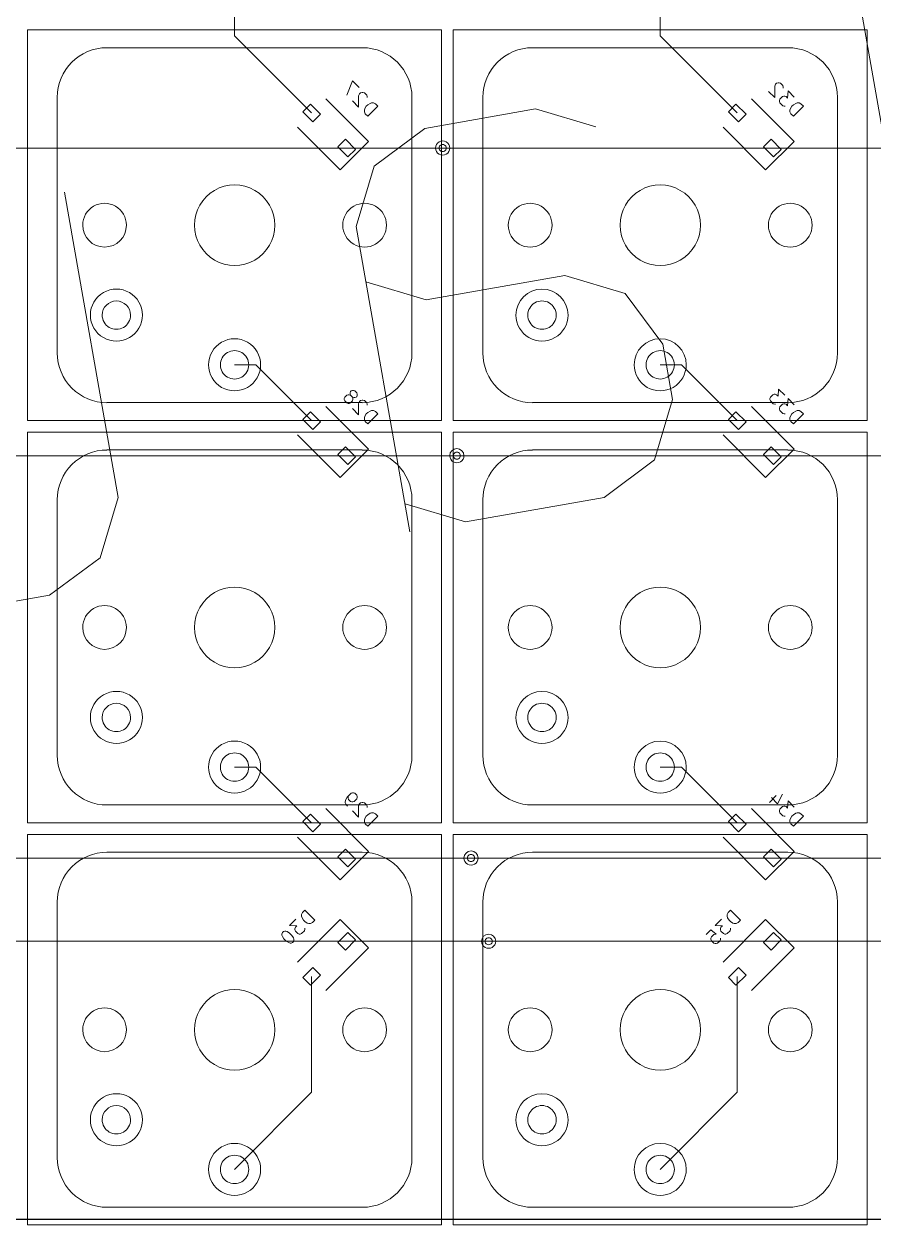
# Model space of a CAD drawing. Extents: x 0 to 220, y -90 to 1.
# Drawn here: x 89.9 to 125.8, y -89.9 to -39.2 of the extents above; entities that cross this region are included whole.
import ezdxf

# ---------------------------------------------------------------- set-up
doc = ezdxf.new("R2010")
doc.units = 0
doc.layers.get('0').update_dxf_attribs({"linetype": 'CONTINUOUS', "lineweight": 5})
doc.layers.add('Cork', color=7, linetype='CONTINUOUS', lineweight=25, true_color=0x000000)

msp = doc.modelspace()

# ---------------------------------------------------------------- linework, layer by layer
at = {"color": 7, "true_color": 0xffffff}
for points in [[(144.91716, -53.813984), (140.5763, -29.193764), (135.46836, -48.225984), (124.16282, -32.086824), (128.50368, -56.707044)], [(98.80854, -36.585164), (98.80854, -39.683964)], [(116.80952, -36.585164), (116.80952, -39.683964), (120.0658, -42.942784)], [(107.55884, -55.934884), (107.55884, -39.435044), (90.05824, -39.435044)], [(90.05824, -55.934884), (90.05824, -39.435044)], [(125.55982, -55.934884), (125.55982, -39.435044), (108.05922, -39.435044)], [(108.05922, -55.934884), (108.05922, -39.435044)], [(98.80854, -39.683964), (102.06736, -42.942784)], [(93.4085, -40.184344), (104.20858, -40.184344)], [(111.40948, -40.184344), (122.20956, -40.184344)], [(104.0765, -41.870904), (103.79456, -41.588964), (103.55072, -42.193484)], [(104.4194, -42.295084), (104.4194, -42.254444), (104.39908, -42.193484), (104.29748, -42.091884), (104.23906, -42.071564), (104.19842, -42.071564), (104.13746, -42.091884), (104.09682, -42.132524), (104.05618, -42.213804), (104.05618, -42.698944), (103.79456, -42.437324)], [(122.01652, -41.891224), (122.01652, -41.850584), (121.9962, -41.789624), (121.8946, -41.688024), (121.83364, -41.667704), (121.793, -41.667704), (121.73204, -41.688024), (121.6914, -41.728664), (121.6533, -41.809944), (121.6533, -42.295084), (121.38914, -42.033464)], [(122.48134, -42.274764), (122.21718, -42.013144), (122.19686, -42.315404), (122.1359, -42.254444), (122.07748, -42.234124), (122.03684, -42.234124), (121.97588, -42.254444), (121.87428, -42.356044), (121.85396, -42.417004), (121.85396, -42.457644), (121.87428, -42.516064), (121.9962, -42.637984), (122.05716, -42.658304), (122.0978, -42.658304)], [(91.30792, -42.284924), (91.30792, -53.085004)], [(104.4702, -44.144204), (102.6668, -42.340804)], [(106.30916, -42.284924), (106.30916, -53.085004)], [(109.3089, -42.284924), (109.3089, -53.085004)], [(122.47118, -44.144204), (120.66778, -42.340804)], [(124.3076, -42.284924), (124.3076, -53.085004)], [(106.22788, -60.636424), (103.95458, -47.738304), (104.71404, -45.188144), (106.85018, -43.600644), (111.54156, -42.775144), (114.09172, -43.534604)], [(103.26878, -45.345624), (101.46538, -43.542224)], [(121.26722, -45.345624), (119.46636, -43.542224)], [(104.4702, -44.144204), (103.26878, -45.345624)], [(122.47118, -44.144204), (121.26722, -45.345624)], [(13.5509, -44.426144), (108.06684, -44.426144), (204.06614, -44.426144)], [(91.61018, -46.287964), (93.88348, -59.186084), (93.12402, -61.736244), (90.98788, -63.323744), (87.46998, -63.943504), (84.91728, -63.184044), (83.53806, -62.218844)], [(106.02214, -59.462944), (108.5723, -60.222404), (114.43462, -59.188624), (116.5733, -57.601124), (117.33276, -55.050964), (116.91874, -52.706544), (115.33124, -50.567864), (112.78108, -49.808404), (106.91876, -50.842184), (104.36606, -50.082724)], [(99.7077, -53.582844), (98.80854, -53.582844)], [(102.06736, -55.942504), (99.7077, -53.582844)], [(117.70868, -53.582844), (116.80952, -53.582844)], [(120.0658, -55.942504), (117.70868, -53.582844)], [(103.79456, -54.951904), (103.85298, -54.972224), (103.89362, -54.972224), (103.95458, -54.951904), (103.9749, -54.931584), (103.99522, -54.870624), (103.99522, -54.829984), (103.9749, -54.769024), (103.89362, -54.687744), (103.8352, -54.669964), (103.79456, -54.669964), (103.7336, -54.687744), (103.71328, -54.708064), (103.69296, -54.769024), (103.69296, -54.809664), (103.71328, -54.870624), (103.79456, -54.951904), (103.81488, -55.012864), (103.81488, -55.053504), (103.79456, -55.114464), (103.71328, -55.193204), (103.65232, -55.213524), (103.61168, -55.213524), (103.55072, -55.193204), (103.46944, -55.114464), (103.44912, -55.053504), (103.44912, -55.012864), (103.46944, -54.951904), (103.55072, -54.870624), (103.61168, -54.850304), (103.65232, -54.850304), (103.71328, -54.870624)], [(122.07748, -54.870624), (121.81332, -54.609004), (121.793, -54.911264), (121.73204, -54.850304), (121.67362, -54.829984), (121.63298, -54.829984), (121.57202, -54.850304), (121.47042, -54.951904), (121.4501, -55.012864), (121.4501, -55.053504), (121.47042, -55.114464), (121.59234, -55.233844), (121.6533, -55.254164), (121.6914, -55.254164)], [(104.20858, -55.183044), (93.4085, -55.183044)], [(104.4194, -55.294804), (104.4194, -55.254164), (104.39908, -55.193204), (104.29748, -55.094144), (104.23906, -55.073824), (104.19842, -55.073824), (104.13746, -55.094144), (104.09682, -55.132244), (104.05618, -55.213524), (104.05618, -55.698664), (103.79456, -55.437044)], [(122.20956, -55.183044), (111.40948, -55.183044)], [(122.48134, -55.274484), (122.21718, -55.012864), (122.19686, -55.315124), (122.1359, -55.254164), (122.07748, -55.233844), (122.03684, -55.233844), (121.97588, -55.254164), (121.87428, -55.355764), (121.85396, -55.416724), (121.85396, -55.457364), (121.87428, -55.518324), (121.9962, -55.637704), (122.05716, -55.658024), (122.0978, -55.658024)], [(104.4702, -57.143924), (102.6668, -55.340524)], [(122.47118, -57.143924), (120.66778, -55.340524)], [(107.55884, -55.934884), (90.05824, -55.934884)], [(125.55982, -55.934884), (108.05922, -55.934884)], [(107.55884, -72.935104), (107.55884, -56.435264), (90.05824, -56.435264)], [(90.05824, -72.935104), (90.05824, -56.435264)], [(103.26878, -58.345344), (101.46538, -56.541944)], [(125.55982, -72.935104), (125.55982, -56.435264), (108.05922, -56.435264)], [(108.05922, -72.935104), (108.05922, -56.435264)], [(121.26722, -58.345344), (119.46636, -56.541944)], [(93.4085, -57.184564), (104.20858, -57.184564)], [(104.4702, -57.143924), (103.26878, -58.345344)], [(111.40948, -57.184564), (122.20956, -57.184564)], [(122.47118, -57.143924), (121.26722, -58.345344)], [(204.06614, -57.425864), (108.56722, -57.425864), (13.5509, -57.425864)], [(91.30792, -59.285144), (91.30792, -70.085224)], [(106.30916, -59.285144), (106.30916, -70.085224)], [(109.3089, -59.285144), (109.3089, -70.085224)], [(124.3076, -59.285144), (124.3076, -70.085224)], [(99.7077, -70.583064), (98.80854, -70.583064)], [(102.06736, -72.942724), (99.7077, -70.583064)], [(117.70868, -70.583064), (116.80952, -70.583064)], [(120.0658, -72.942724), (117.70868, -70.583064)], [(103.59136, -72.234064), (103.51008, -72.152784), (103.48976, -72.091824), (103.48976, -72.053724), (103.51008, -71.952124), (103.57104, -71.850524), (103.7336, -71.687964), (103.79456, -71.667644), (103.8352, -71.667644), (103.89362, -71.687964), (103.9749, -71.769244), (103.99522, -71.830204), (103.99522, -71.870844), (103.9749, -71.931804), (103.8733, -72.033404), (103.81488, -72.053724), (103.77424, -72.053724), (103.71328, -72.033404), (103.632, -71.952124), (103.61168, -71.891164), (103.61168, -71.850524), (103.632, -71.789564)], [(121.71172, -71.789564), (121.42978, -72.074044)], [(121.97588, -71.728604), (121.77268, -72.132464), (121.51106, -71.870844)], [(122.48134, -72.274704), (122.21718, -72.013084), (122.19686, -72.315344), (122.1359, -72.254384), (122.07748, -72.234064), (122.03684, -72.234064), (121.97588, -72.254384), (121.87428, -72.355984), (121.85396, -72.416944), (121.85396, -72.457584), (121.87428, -72.518544), (121.9962, -72.637924), (122.05716, -72.658244), (122.0978, -72.658244)], [(104.20858, -72.183264), (93.4085, -72.183264)], [(104.4702, -74.144144), (102.6668, -72.340744)], [(104.4194, -72.295024), (104.4194, -72.254384), (104.39908, -72.193424), (104.29748, -72.091824), (104.23906, -72.074044), (104.19842, -72.074044), (104.13746, -72.091824), (104.09682, -72.132464), (104.05618, -72.213744), (104.05618, -72.698884), (103.79456, -72.437264)], [(122.20956, -72.183264), (111.40948, -72.183264)], [(122.47118, -74.144144), (120.66778, -72.340744)], [(107.55884, -72.935104), (90.05824, -72.935104)], [(125.55982, -72.935104), (108.05922, -72.935104)], [(107.55884, -89.932784), (107.55884, -73.432944), (90.05824, -73.432944)], [(90.05824, -89.932784), (90.05824, -73.432944)], [(103.26878, -75.345564), (101.46538, -73.542164)], [(125.55982, -89.932784), (125.55982, -73.432944), (108.05922, -73.432944)], [(108.05922, -89.932784), (108.05922, -73.432944)], [(121.26722, -75.345564), (119.46636, -73.542164)], [(204.06614, -74.426084), (109.06506, -74.426084), (13.5509, -74.426084)], [(93.4085, -74.184784), (104.20858, -74.184784)], [(104.4702, -74.144144), (103.26878, -75.345564)], [(111.40948, -74.184784), (122.20956, -74.184784)], [(122.47118, -74.144144), (121.26722, -75.345564)], [(91.30792, -76.282824), (91.30792, -87.082904)], [(106.30916, -76.282824), (106.30916, -87.082904)], [(109.3089, -76.282824), (109.3089, -87.082904)], [(124.3076, -76.282824), (124.3076, -87.082904)], [(101.39934, -77.011804), (101.13772, -77.275964), (101.43998, -77.296284), (101.37902, -77.354704), (101.3587, -77.415664), (101.3587, -77.456304), (101.37902, -77.517264), (101.48062, -77.618864), (101.54158, -77.639184), (101.58222, -77.639184), (101.64318, -77.618864), (101.76256, -77.496944), (101.78288, -77.435984), (101.78288, -77.395344)], [(103.26878, -77.021964), (101.46538, -78.825364)], [(103.26878, -77.021964), (104.4702, -78.223384)], [(119.40032, -77.011804), (119.13616, -77.275964), (119.44096, -77.296284), (119.38, -77.354704), (119.35968, -77.415664), (119.35968, -77.456304), (119.38, -77.517264), (119.4816, -77.618864), (119.54002, -77.639184), (119.58066, -77.639184), (119.64162, -77.618864), (119.76354, -77.496944), (119.78386, -77.435984), (119.78386, -77.395344)], [(121.26722, -77.021964), (119.46636, -78.825364)], [(121.26722, -77.021964), (122.47118, -78.223384)], [(118.75262, -77.659504), (118.95582, -77.456304), (119.1768, -77.639184), (119.13616, -77.639184), (119.0752, -77.659504), (118.97614, -77.758564), (118.95582, -77.819524), (118.95582, -77.860164), (118.97614, -77.921124), (119.0752, -78.022724), (119.13616, -78.043044), (119.1768, -78.043044), (119.23776, -78.022724), (119.33936, -77.921124), (119.35968, -77.860164), (119.35968, -77.819524)], [(13.5509, -77.941444), (109.5502, -77.941444), (203.06538, -77.941444)], [(104.4702, -78.223384), (102.6668, -80.026784)], [(122.47118, -78.223384), (120.66778, -80.026784)], [(102.06736, -84.327004), (102.06736, -79.427344)], [(120.0658, -84.327004), (120.0658, -79.427344)], [(98.80854, -87.583284), (102.06736, -84.327004)], [(116.80952, -87.583284), (120.0658, -84.327004)], [(104.20858, -89.183484), (93.4085, -89.183484)], [(122.20956, -89.183484), (111.40948, -89.183484)], [(107.55884, -89.932784), (90.05824, -89.932784)], [(125.55982, -89.932784), (108.05922, -89.932784)]]:
    msp.add_lwpolyline(points, dxfattribs=at)
at = {"color": 3, "true_color": 0x00ff00}
for points in [[(102.438708, -42.99587), (102.120446, -43.314132), (101.696266, -42.889698), (102.014528, -42.57169)], [(120.438672, -42.99587), (120.120664, -43.314132), (119.69623, -42.889698), (120.014492, -42.57169)], [(103.923592, -44.480754), (103.605584, -44.799016), (103.18115, -44.374836), (103.499412, -44.056574)], [(121.92381, -44.480754), (121.605548, -44.799016), (121.181114, -44.374836), (121.499376, -44.056574)], [(102.438708, -55.995844), (102.120446, -56.314106), (101.696266, -55.889672), (102.014528, -55.571664)], [(120.438672, -55.995844), (120.120664, -56.314106), (119.69623, -55.889672), (120.014492, -55.571664)], [(103.923592, -57.480728), (103.605584, -57.79899), (103.18115, -57.37481), (103.499412, -57.056548)], [(121.92381, -57.480728), (121.605548, -57.79899), (121.181114, -57.37481), (121.499376, -57.056548)], [(102.438708, -72.99581), (102.120446, -73.314072), (101.696266, -72.889892), (102.014528, -72.57163)], [(120.438672, -72.99581), (120.120664, -73.314072), (119.69623, -72.889892), (120.014492, -72.57163)], [(103.923592, -74.480694), (103.605584, -74.798956), (103.18115, -74.374776), (103.499412, -74.056514)], [(121.92381, -74.480694), (121.605548, -74.798956), (121.181114, -74.374776), (121.499376, -74.056514)], [(103.605584, -77.57162), (103.923592, -77.889882), (103.499412, -78.314062), (103.18115, -77.9958)], [(121.605548, -77.57162), (121.92381, -77.889882), (121.499376, -78.314062), (121.181114, -77.9958)], [(102.120446, -79.056504), (102.438708, -79.374766), (102.014528, -79.798946), (101.696266, -79.480684)], [(120.120664, -79.056504), (120.438672, -79.374766), (120.014492, -79.798946), (119.69623, -79.480684)]]:
    msp.add_lwpolyline(points, close=True, dxfattribs=at)
at = {"color": 7, "true_color": 0xffffff}
for points in [[(104.43972, -43.082484), (104.8639, -42.658304), (104.7623, -42.556704), (104.68356, -42.516064), (104.60228, -42.516064), (104.54132, -42.536384), (104.43972, -42.597344), (104.37876, -42.658304), (104.3178, -42.759904), (104.29748, -42.820864), (104.29748, -42.902144), (104.33812, -42.980884)], [(122.4407, -43.082484), (122.86488, -42.658304), (122.76328, -42.556704), (122.682, -42.516064), (122.60072, -42.516064), (122.5423, -42.536384), (122.4407, -42.597344), (122.37974, -42.658304), (122.31878, -42.759904), (122.29846, -42.820864), (122.29846, -42.902144), (122.3391, -42.980884)], [(104.43972, -56.082204), (104.8639, -55.658024), (104.7623, -55.556424), (104.68356, -55.518324), (104.60228, -55.518324), (104.54132, -55.538644), (104.43972, -55.597064), (104.37876, -55.658024), (104.3178, -55.759624), (104.29748, -55.820584), (104.29748, -55.901864), (104.33812, -55.983144)], [(122.4407, -56.082204), (122.86488, -55.658024), (122.76328, -55.556424), (122.682, -55.518324), (122.60072, -55.518324), (122.5423, -55.538644), (122.4407, -55.597064), (122.37974, -55.658024), (122.31878, -55.759624), (122.29846, -55.820584), (122.29846, -55.901864), (122.3391, -55.983144)], [(104.43972, -73.082424), (104.8639, -72.658244), (104.7623, -72.556644), (104.68356, -72.518544), (104.60228, -72.518544), (104.54132, -72.536324), (104.43972, -72.597284), (104.37876, -72.658244), (104.3178, -72.759844), (104.29748, -72.820804), (104.29748, -72.902084), (104.33812, -72.980824)], [(122.4407, -73.082424), (122.86488, -72.658244), (122.76328, -72.556644), (122.682, -72.518544), (122.60072, -72.518544), (122.5423, -72.536324), (122.4407, -72.597284), (122.37974, -72.658244), (122.31878, -72.759844), (122.29846, -72.820804), (122.29846, -72.902084), (122.3391, -72.980824)], [(102.20706, -77.052444), (101.78288, -76.628264), (101.68128, -76.729864), (101.64318, -76.811144), (101.64318, -76.889884), (101.66096, -76.950844), (101.72192, -77.052444), (101.78288, -77.113404), (101.88448, -77.174364), (101.94544, -77.194684), (102.02672, -77.194684), (102.10546, -77.154044)], [(120.20804, -77.052444), (119.78386, -76.628264), (119.68226, -76.729864), (119.64162, -76.811144), (119.64162, -76.889884), (119.66194, -76.950844), (119.7229, -77.052444), (119.78386, -77.113404), (119.88546, -77.174364), (119.94388, -77.194684), (120.02516, -77.194684), (120.10644, -77.154044)], [(100.87356, -77.537584), (100.83292, -77.578224), (100.8126, -77.639184), (100.8126, -77.679824), (100.83292, -77.740784), (100.89388, -77.839844), (100.99548, -77.941444), (101.09708, -78.002404), (101.15804, -78.022724), (101.19868, -78.022724), (101.2571, -78.002404), (101.29774, -77.961764), (101.31806, -77.900804), (101.31806, -77.860164), (101.29774, -77.799204), (101.23678, -77.700144), (101.13772, -77.598544), (101.03612, -77.537584), (100.97516, -77.517264), (100.93452, -77.517264)]]:
    msp.add_lwpolyline(points, close=True, dxfattribs=at)
for points in [[(93.410024, -40.18536), (92.250269, -40.185321), (91.310053, -41.125424), (91.309952, -42.285178)], [(106.309922, -42.285178), (106.309821, -41.125523), (105.36976, -40.185461), (104.210104, -40.18536)], [(111.409988, -40.18536), (110.250233, -40.185321), (109.310017, -41.125424), (109.309916, -42.285178)], [(124.309886, -42.285178), (124.309785, -41.125523), (123.369724, -40.185461), (122.210068, -40.18536)], [(107.459894, -44.167861), (107.552714, -44.114271), (107.667074, -44.114271), (107.759894, -44.167861)], [(107.309895, -44.427668), (107.309895, -44.320489), (107.367074, -44.221451), (107.459894, -44.167861)], [(107.459894, -44.687475), (107.367074, -44.633886), (107.309895, -44.534848), (107.309895, -44.427668)], [(107.459894, -44.427668), (107.459894, -44.374078), (107.488484, -44.324559), (107.534894, -44.297765)], [(107.534894, -44.557572), (107.488484, -44.530777), (107.459894, -44.481258), (107.459894, -44.427668)], [(107.534894, -44.297765), (107.581304, -44.27097), (107.638484, -44.27097), (107.684894, -44.297765)], [(107.684894, -44.557572), (107.638484, -44.584367), (107.581304, -44.584367), (107.534894, -44.557572)], [(107.684894, -44.297765), (107.731304, -44.324559), (107.759894, -44.374078), (107.759894, -44.427668)], [(107.759894, -44.427668), (107.759894, -44.481258), (107.731304, -44.530777), (107.684894, -44.557572)], [(107.759894, -44.167861), (107.852714, -44.221451), (107.909893, -44.320489), (107.909893, -44.427668)], [(107.909893, -44.427668), (107.909893, -44.534848), (107.852714, -44.633886), (107.759894, -44.687475)], [(107.759894, -44.687475), (107.667074, -44.741065), (107.552714, -44.741065), (107.459894, -44.687475)], [(97.960064, -46.212976), (98.486046, -45.9093), (99.134082, -45.9093), (99.660064, -46.212976)], [(115.960028, -46.212976), (116.48601, -45.9093), (117.134046, -45.9093), (117.660028, -46.212976)], [(97.110065, -47.685218), (97.110065, -47.077867), (97.434083, -46.516651), (97.960064, -46.212976)], [(99.660064, -46.212976), (100.186045, -46.516651), (100.510063, -47.077867), (100.510063, -47.685218)], [(115.110029, -47.685218), (115.110029, -47.077867), (115.434047, -46.516651), (115.960028, -46.212976)], [(117.660028, -46.212976), (118.186009, -46.516651), (118.510027, -47.077867), (118.510027, -47.685218)], [(92.384949, -47.685218), (92.384949, -47.354748), (92.561252, -47.049381), (92.847448, -46.884145)], [(92.847448, -46.884145), (93.133644, -46.71891), (93.486252, -46.71891), (93.772448, -46.884145)], [(93.772448, -46.884145), (94.058644, -47.049381), (94.234947, -47.354748), (94.234947, -47.685218)], [(103.384927, -47.685218), (103.384927, -47.354748), (103.56123, -47.049381), (103.847426, -46.884145)], [(103.847426, -46.884145), (104.133622, -46.71891), (104.48623, -46.71891), (104.772426, -46.884145)], [(104.772426, -46.884145), (105.058622, -47.049381), (105.234925, -47.354748), (105.234925, -47.685218)], [(110.384913, -47.685218), (110.384913, -47.354748), (110.561216, -47.049381), (110.847412, -46.884145)], [(110.847412, -46.884145), (111.133608, -46.71891), (111.486216, -46.71891), (111.772412, -46.884145)], [(111.772412, -46.884145), (112.058608, -47.049381), (112.234911, -47.354748), (112.234911, -47.685218)], [(121.384891, -47.685218), (121.384891, -47.354748), (121.561194, -47.049381), (121.84739, -46.884145)], [(121.84739, -46.884145), (122.133586, -46.71891), (122.486194, -46.71891), (122.77239, -46.884145)], [(122.77239, -46.884145), (123.058586, -47.049381), (123.234889, -47.354748), (123.234889, -47.685218)], [(93.309948, -48.610218), (92.799085, -48.610218), (92.384949, -48.196081), (92.384949, -47.685218)], [(94.234947, -47.685218), (94.234947, -48.196081), (93.820811, -48.610218), (93.309948, -48.610218)], [(97.960064, -49.157461), (97.434083, -48.853785), (97.110065, -48.29257), (97.110065, -47.685218)], [(100.510063, -47.685218), (100.510063, -48.29257), (100.186045, -48.853785), (99.660064, -49.157461)], [(103.847426, -48.486291), (103.56123, -48.321056), (103.384927, -48.015689), (103.384927, -47.685218)], [(105.234925, -47.685218), (105.234925, -48.015689), (105.058622, -48.321056), (104.772426, -48.486291)], [(110.847412, -48.486291), (110.561216, -48.321056), (110.384913, -48.015689), (110.384913, -47.685218)], [(112.234911, -47.685218), (112.234911, -48.015689), (112.058608, -48.321056), (111.772412, -48.486291)], [(115.960028, -49.157461), (115.434047, -48.853785), (115.110029, -48.29257), (115.110029, -47.685218)], [(118.510027, -47.685218), (118.510027, -48.29257), (118.186009, -48.853785), (117.660028, -49.157461)], [(121.84739, -48.486291), (121.561194, -48.321056), (121.384891, -48.015689), (121.384891, -47.685218)], [(123.234889, -47.685218), (123.234889, -48.015689), (123.058586, -48.321056), (122.77239, -48.486291)], [(104.772426, -48.486291), (104.48623, -48.651527), (104.133622, -48.651527), (103.847426, -48.486291)], [(111.772412, -48.486291), (111.486216, -48.651527), (111.133608, -48.651527), (110.847412, -48.486291)], [(122.77239, -48.486291), (122.486194, -48.651527), (122.133586, -48.651527), (121.84739, -48.486291)], [(99.660064, -49.157461), (99.134082, -49.461136), (98.486046, -49.461136), (97.960064, -49.157461)], [(117.660028, -49.157461), (117.134046, -49.461136), (116.48601, -49.461136), (115.960028, -49.157461)], [(92.710074, -51.485312), (92.710074, -51.09232), (92.919733, -50.72918), (93.260074, -50.532684)], [(93.260074, -50.532684), (93.600415, -50.336188), (94.019733, -50.336188), (94.360074, -50.532684)], [(94.360074, -50.532684), (94.700415, -50.72918), (94.910074, -51.09232), (94.910074, -51.485312)], [(110.710038, -51.485312), (110.710038, -50.877799), (111.202525, -50.385312), (111.810038, -50.385312)], [(111.810038, -50.385312), (112.417551, -50.385312), (112.910038, -50.877799), (112.910038, -51.485312)], [(93.210075, -51.485312), (93.210075, -51.153942), (93.478704, -50.885314), (93.810074, -50.885314)], [(93.810074, -50.885314), (94.141444, -50.885314), (94.410073, -51.153942), (94.410073, -51.485312)], [(111.210039, -51.485312), (111.210039, -51.270953), (111.324398, -51.072878), (111.510039, -50.965698)], [(111.510039, -50.965698), (111.695679, -50.858519), (111.924397, -50.858519), (112.110037, -50.965698)], [(112.110037, -50.965698), (112.295678, -51.072878), (112.410037, -51.270953), (112.410037, -51.485312)], [(93.260074, -52.437941), (92.919733, -52.241444), (92.710074, -51.878305), (92.710074, -51.485312)], [(93.510075, -52.004927), (93.324434, -51.897747), (93.210075, -51.699671), (93.210075, -51.485312)], [(94.410073, -51.485312), (94.410073, -51.699671), (94.295714, -51.897747), (94.110073, -52.004927)], [(94.910074, -51.485312), (94.910074, -51.878305), (94.700415, -52.241444), (94.360074, -52.437941)], [(111.260038, -52.437941), (110.919697, -52.241444), (110.710038, -51.878305), (110.710038, -51.485312)], [(111.510039, -52.004927), (111.324398, -51.897747), (111.210039, -51.699671), (111.210039, -51.485312)], [(112.410037, -51.485312), (112.410037, -51.699671), (112.295678, -51.897747), (112.110037, -52.004927)], [(112.910038, -51.485312), (112.910038, -51.878305), (112.700379, -52.241444), (112.360038, -52.437941)], [(94.110073, -52.004927), (93.924433, -52.112106), (93.695715, -52.112106), (93.510075, -52.004927)], [(112.110037, -52.004927), (111.924397, -52.112106), (111.695679, -52.112106), (111.510039, -52.004927)], [(94.360074, -52.437941), (94.019733, -52.634437), (93.600415, -52.634437), (93.260074, -52.437941)], [(97.710064, -53.585384), (97.710064, -53.192392), (97.919723, -52.829252), (98.260064, -52.632756)], [(98.260064, -52.632756), (98.600405, -52.43626), (99.019723, -52.43626), (99.360064, -52.632756)], [(99.360064, -52.632756), (99.700405, -52.829252), (99.910064, -53.192392), (99.910064, -53.585384)], [(112.360038, -52.437941), (112.019697, -52.634437), (111.600379, -52.634437), (111.260038, -52.437941)], [(115.710028, -53.585384), (115.710028, -52.977871), (116.202515, -52.485384), (116.810028, -52.485384)], [(116.810028, -52.485384), (117.417541, -52.485384), (117.910028, -52.977871), (117.910028, -53.585384)], [(91.309952, -53.085258), (91.309933, -53.642238), (91.531184, -54.17641), (91.925028, -54.570254)], [(98.210065, -53.585384), (98.210065, -53.371025), (98.324424, -53.17295), (98.510065, -53.06577)], [(98.510065, -53.06577), (98.695705, -52.958591), (98.924423, -52.958591), (99.110063, -53.06577)], [(99.110063, -53.06577), (99.295704, -53.17295), (99.410063, -53.371025), (99.410063, -53.585384)], [(104.210104, -55.18533), (105.369859, -55.185229), (106.309961, -54.245013), (106.309922, -53.085258)], [(109.309916, -53.085258), (109.309897, -53.642238), (109.531148, -54.17641), (109.924992, -54.570254)], [(116.210029, -53.585384), (116.210029, -53.371025), (116.324388, -53.17295), (116.510029, -53.06577)], [(116.510029, -53.06577), (116.695669, -52.958591), (116.924387, -52.958591), (117.110027, -53.06577)], [(117.110027, -53.06577), (117.295668, -53.17295), (117.410027, -53.371025), (117.410027, -53.585384)], [(122.210068, -55.18533), (123.369823, -55.185229), (124.309925, -54.245013), (124.309886, -53.085258)], [(98.260064, -54.538013), (97.919723, -54.341516), (97.710064, -53.978377), (97.710064, -53.585384)], [(98.510065, -54.104999), (98.324424, -53.997819), (98.210065, -53.799743), (98.210065, -53.585384)], [(99.410063, -53.585384), (99.410063, -53.799743), (99.295704, -53.997819), (99.110063, -54.104999)], [(99.910064, -53.585384), (99.910064, -53.978377), (99.700405, -54.341516), (99.360064, -54.538013)], [(116.260028, -54.538013), (115.919687, -54.341516), (115.710028, -53.978377), (115.710028, -53.585384)], [(116.510029, -54.104999), (116.324388, -53.997819), (116.210029, -53.799743), (116.210029, -53.585384)], [(117.410027, -53.585384), (117.410027, -53.799743), (117.295668, -53.997819), (117.110027, -54.104999)], [(117.910028, -53.585384), (117.910028, -53.978377), (117.700369, -54.341516), (117.360028, -54.538013)], [(99.110063, -54.104999), (98.924423, -54.212178), (98.695705, -54.212178), (98.510065, -54.104999)], [(117.110027, -54.104999), (116.924387, -54.212178), (116.695669, -54.212178), (116.510029, -54.104999)], [(91.925028, -54.570254), (92.318872, -54.964098), (92.853044, -55.185349), (93.410024, -55.18533)], [(99.360064, -54.538013), (99.019723, -54.734509), (98.600405, -54.734509), (98.260064, -54.538013)], [(109.924992, -54.570254), (110.318836, -54.964098), (110.853008, -55.185349), (111.409988, -55.18533)], [(117.360028, -54.538013), (117.019687, -54.734509), (116.600369, -54.734509), (116.260028, -54.538013)], [(93.410024, -57.185326), (92.853044, -57.185307), (92.318872, -57.406558), (91.925028, -57.800402)], [(106.309922, -59.285398), (106.309961, -58.125644), (105.369859, -57.185427), (104.210104, -57.185326)], [(107.910097, -57.427642), (107.910097, -57.261957), (108.044411, -57.127643), (108.210096, -57.127643)], [(108.060096, -57.427642), (108.060096, -57.374052), (108.088686, -57.324533), (108.135096, -57.297739)], [(108.135096, -57.297739), (108.181506, -57.270944), (108.238686, -57.270944), (108.285096, -57.297739)], [(108.210096, -57.127643), (108.375781, -57.127643), (108.510095, -57.261957), (108.510095, -57.427642)], [(108.285096, -57.297739), (108.331506, -57.324533), (108.360096, -57.374052), (108.360096, -57.427642)], [(111.409988, -57.185326), (110.853008, -57.185307), (110.318836, -57.406558), (109.924992, -57.800402)], [(124.309886, -59.285398), (124.309925, -58.125644), (123.369823, -57.185427), (122.210068, -57.185326)], [(91.925028, -57.800402), (91.531184, -58.194246), (91.309933, -58.728419), (91.309952, -59.285398)], [(108.060096, -57.687449), (107.967276, -57.63386), (107.910097, -57.534822), (107.910097, -57.427642)], [(108.135096, -57.557546), (108.088686, -57.530751), (108.060096, -57.481232), (108.060096, -57.427642)], [(108.360096, -57.687449), (108.267276, -57.741039), (108.152916, -57.741039), (108.060096, -57.687449)], [(108.285096, -57.557546), (108.238686, -57.584341), (108.181506, -57.584341), (108.135096, -57.557546)], [(108.360096, -57.427642), (108.360096, -57.481232), (108.331506, -57.530751), (108.285096, -57.557546)], [(108.510095, -57.427642), (108.510095, -57.534822), (108.452916, -57.63386), (108.360096, -57.687449)], [(109.924992, -57.800402), (109.531148, -58.194246), (109.309897, -58.728419), (109.309916, -59.285398)], [(97.960064, -63.212942), (98.486046, -62.909266), (99.134082, -62.909266), (99.660064, -63.212942)], [(115.960028, -63.212942), (116.48601, -62.909266), (117.134046, -62.909266), (117.660028, -63.212942)], [(97.110065, -64.685184), (97.110065, -64.077833), (97.434083, -63.516617), (97.960064, -63.212942)], [(99.660064, -63.212942), (100.186045, -63.516617), (100.510063, -64.077833), (100.510063, -64.685184)], [(115.110029, -64.685184), (115.110029, -64.077833), (115.434047, -63.516617), (115.960028, -63.212942)], [(117.660028, -63.212942), (118.186009, -63.516617), (118.510027, -64.077833), (118.510027, -64.685184)], [(92.384949, -64.685184), (92.384949, -64.354714), (92.561252, -64.049347), (92.847448, -63.884111)], [(92.847448, -63.884111), (93.133644, -63.718876), (93.486252, -63.718876), (93.772448, -63.884111)], [(93.772448, -63.884111), (94.058644, -64.049347), (94.234947, -64.354714), (94.234947, -64.685184)], [(103.384927, -64.685184), (103.384927, -64.354714), (103.56123, -64.049347), (103.847426, -63.884111)], [(103.847426, -63.884111), (104.133622, -63.718876), (104.48623, -63.718876), (104.772426, -63.884111)], [(104.772426, -63.884111), (105.058622, -64.049347), (105.234925, -64.354714), (105.234925, -64.685184)], [(110.384913, -64.685184), (110.384913, -64.354714), (110.561216, -64.049347), (110.847412, -63.884111)], [(110.847412, -63.884111), (111.133608, -63.718876), (111.486216, -63.718876), (111.772412, -63.884111)], [(111.772412, -63.884111), (112.058608, -64.049347), (112.234911, -64.354714), (112.234911, -64.685184)], [(121.384891, -64.685184), (121.384891, -64.354714), (121.561194, -64.049347), (121.84739, -63.884111)], [(121.84739, -63.884111), (122.133586, -63.718876), (122.486194, -63.718876), (122.77239, -63.884111)], [(122.77239, -63.884111), (123.058586, -64.049347), (123.234889, -64.354714), (123.234889, -64.685184)], [(93.309948, -65.610184), (92.799085, -65.610184), (92.384949, -65.196047), (92.384949, -64.685184)], [(94.234947, -64.685184), (94.234947, -65.196047), (93.820811, -65.610184), (93.309948, -65.610184)], [(97.960064, -66.157427), (97.434083, -65.853751), (97.110065, -65.292536), (97.110065, -64.685184)], [(100.510063, -64.685184), (100.510063, -65.292536), (100.186045, -65.853751), (99.660064, -66.157427)], [(103.847426, -65.486257), (103.56123, -65.321022), (103.384927, -65.015655), (103.384927, -64.685184)], [(105.234925, -64.685184), (105.234925, -65.015655), (105.058622, -65.321022), (104.772426, -65.486257)], [(110.847412, -65.486257), (110.561216, -65.321022), (110.384913, -65.015655), (110.384913, -64.685184)], [(112.234911, -64.685184), (112.234911, -65.015655), (112.058608, -65.321022), (111.772412, -65.486257)], [(115.960028, -66.157427), (115.434047, -65.853751), (115.110029, -65.292536), (115.110029, -64.685184)], [(118.510027, -64.685184), (118.510027, -65.292536), (118.186009, -65.853751), (117.660028, -66.157427)], [(121.84739, -65.486257), (121.561194, -65.321022), (121.384891, -65.015655), (121.384891, -64.685184)], [(123.234889, -64.685184), (123.234889, -65.015655), (123.058586, -65.321022), (122.77239, -65.486257)], [(104.772426, -65.486257), (104.48623, -65.651493), (104.133622, -65.651493), (103.847426, -65.486257)], [(111.772412, -65.486257), (111.486216, -65.651493), (111.133608, -65.651493), (110.847412, -65.486257)], [(122.77239, -65.486257), (122.486194, -65.651493), (122.133586, -65.651493), (121.84739, -65.486257)], [(99.660064, -66.157427), (99.134082, -66.461102), (98.486046, -66.461102), (97.960064, -66.157427)], [(117.660028, -66.157427), (117.134046, -66.461102), (116.48601, -66.461102), (115.960028, -66.157427)], [(93.260074, -67.53265), (93.600415, -67.336154), (94.019733, -67.336154), (94.360074, -67.53265)], [(110.710038, -68.485278), (110.710038, -67.877765), (111.202525, -67.385278), (111.810038, -67.385278)], [(111.810038, -67.385278), (112.417551, -67.385278), (112.910038, -67.877765), (112.910038, -68.485278)], [(92.710074, -68.485278), (92.710074, -68.092286), (92.919733, -67.729146), (93.260074, -67.53265)], [(93.210075, -68.485278), (93.210075, -68.153908), (93.478704, -67.88528), (93.810074, -67.88528)], [(93.810074, -67.88528), (94.141444, -67.88528), (94.410073, -68.153908), (94.410073, -68.485278)], [(94.360074, -67.53265), (94.700415, -67.729146), (94.910074, -68.092286), (94.910074, -68.485278)], [(111.210039, -68.485278), (111.210039, -68.270919), (111.324398, -68.072844), (111.510039, -67.965664)], [(111.510039, -67.965664), (111.695679, -67.858485), (111.924397, -67.858485), (112.110037, -67.965664)], [(112.110037, -67.965664), (112.295678, -68.072844), (112.410037, -68.270919), (112.410037, -68.485278)], [(93.260074, -69.437907), (92.919733, -69.24141), (92.710074, -68.878271), (92.710074, -68.485278)], [(93.510075, -69.004893), (93.324434, -68.897713), (93.210075, -68.699637), (93.210075, -68.485278)], [(94.410073, -68.485278), (94.410073, -68.699637), (94.295714, -68.897713), (94.110073, -69.004893)], [(94.910074, -68.485278), (94.910074, -68.878271), (94.700415, -69.24141), (94.360074, -69.437907)], [(111.260038, -69.437907), (110.919697, -69.24141), (110.710038, -68.878271), (110.710038, -68.485278)], [(111.510039, -69.004893), (111.324398, -68.897713), (111.210039, -68.699637), (111.210039, -68.485278)], [(112.410037, -68.485278), (112.410037, -68.699637), (112.295678, -68.897713), (112.110037, -69.004893)], [(112.910038, -68.485278), (112.910038, -68.878271), (112.700379, -69.24141), (112.360038, -69.437907)], [(94.110073, -69.004893), (93.924433, -69.112072), (93.695715, -69.112072), (93.510075, -69.004893)], [(112.110037, -69.004893), (111.924397, -69.112072), (111.695679, -69.112072), (111.510039, -69.004893)], [(94.360074, -69.437907), (94.019733, -69.634403), (93.600415, -69.634403), (93.260074, -69.437907)], [(98.260064, -69.632722), (98.600405, -69.436226), (99.019723, -69.436226), (99.360064, -69.632722)], [(112.360038, -69.437907), (112.019697, -69.634403), (111.600379, -69.634403), (111.260038, -69.437907)], [(115.710028, -70.58535), (115.710028, -69.977837), (116.202515, -69.48535), (116.810028, -69.48535)], [(116.810028, -69.48535), (117.417541, -69.48535), (117.910028, -69.977837), (117.910028, -70.58535)], [(97.710064, -70.58535), (97.710064, -70.192358), (97.919723, -69.829218), (98.260064, -69.632722)], [(98.510065, -70.065736), (98.695705, -69.958557), (98.924423, -69.958557), (99.110063, -70.065736)], [(99.360064, -69.632722), (99.700405, -69.829218), (99.910064, -70.192358), (99.910064, -70.58535)], [(116.510029, -70.065736), (116.695669, -69.958557), (116.924387, -69.958557), (117.110027, -70.065736)], [(91.309952, -70.085224), (91.309933, -70.642204), (91.531184, -71.176376), (91.925028, -71.57022)], [(98.210065, -70.58535), (98.210065, -70.370991), (98.324424, -70.172916), (98.510065, -70.065736)], [(99.110063, -70.065736), (99.295704, -70.172916), (99.410063, -70.370991), (99.410063, -70.58535)], [(104.210104, -72.185296), (105.369859, -72.185195), (106.309961, -71.244979), (106.309922, -70.085224)], [(109.309916, -70.085224), (109.309897, -70.642204), (109.531148, -71.176376), (109.924992, -71.57022)], [(116.210029, -70.58535), (116.210029, -70.370991), (116.324388, -70.172916), (116.510029, -70.065736)], [(117.110027, -70.065736), (117.295668, -70.172916), (117.410027, -70.370991), (117.410027, -70.58535)], [(122.210068, -72.185296), (123.369823, -72.185195), (124.309925, -71.244979), (124.309886, -70.085224)], [(98.260064, -71.537979), (97.919723, -71.341482), (97.710064, -70.978343), (97.710064, -70.58535)], [(98.510065, -71.104965), (98.324424, -70.997785), (98.210065, -70.799709), (98.210065, -70.58535)], [(99.410063, -70.58535), (99.410063, -70.799709), (99.295704, -70.997785), (99.110063, -71.104965)], [(99.910064, -70.58535), (99.910064, -70.978343), (99.700405, -71.341482), (99.360064, -71.537979)], [(116.260028, -71.537979), (115.919687, -71.341482), (115.710028, -70.978343), (115.710028, -70.58535)], [(116.510029, -71.104965), (116.324388, -70.997785), (116.210029, -70.799709), (116.210029, -70.58535)], [(117.410027, -70.58535), (117.410027, -70.799709), (117.295668, -70.997785), (117.110027, -71.104965)], [(117.910028, -70.58535), (117.910028, -70.978343), (117.700369, -71.341482), (117.360028, -71.537979)], [(99.360064, -71.537979), (99.019723, -71.734475), (98.600405, -71.734475), (98.260064, -71.537979)], [(99.110063, -71.104965), (98.924423, -71.212144), (98.695705, -71.212144), (98.510065, -71.104965)], [(117.360028, -71.537979), (117.019687, -71.734475), (116.600369, -71.734475), (116.260028, -71.537979)], [(117.110027, -71.104965), (116.924387, -71.212144), (116.695669, -71.212144), (116.510029, -71.104965)], [(91.925028, -71.57022), (92.318872, -71.964064), (92.853044, -72.185315), (93.410024, -72.185296)], [(109.924992, -71.57022), (110.318836, -71.964064), (110.853008, -72.185315), (111.409988, -72.185296)], [(93.410024, -74.185292), (92.853044, -74.185273), (92.318872, -74.406524), (91.925028, -74.800368)], [(106.309922, -76.285364), (106.309961, -75.12561), (105.369859, -74.185393), (104.210104, -74.185292)], [(108.510045, -74.427862), (108.510045, -74.262177), (108.644359, -74.127863), (108.810044, -74.127863)], [(108.660044, -74.687669), (108.567224, -74.63408), (108.510045, -74.535042), (108.510045, -74.427862)], [(108.660044, -74.427862), (108.660044, -74.374272), (108.688634, -74.324753), (108.735044, -74.297959)], [(108.735044, -74.557766), (108.688634, -74.530971), (108.660044, -74.481452), (108.660044, -74.427862)], [(108.735044, -74.297959), (108.781454, -74.271164), (108.838634, -74.271164), (108.885044, -74.297959)], [(108.885044, -74.557766), (108.838634, -74.584561), (108.781454, -74.584561), (108.735044, -74.557766)], [(108.810044, -74.127863), (108.975729, -74.127863), (109.110043, -74.262177), (109.110043, -74.427862)], [(108.885044, -74.297959), (108.931454, -74.324753), (108.960044, -74.374272), (108.960044, -74.427862)], [(108.960044, -74.427862), (108.960044, -74.481452), (108.931454, -74.530971), (108.885044, -74.557766)], [(109.110043, -74.427862), (109.110043, -74.535042), (109.052864, -74.63408), (108.960044, -74.687669)], [(111.409988, -74.185292), (110.853008, -74.185273), (110.318836, -74.406524), (109.924992, -74.800368)], [(124.309886, -76.285364), (124.309925, -75.12561), (123.369823, -74.185393), (122.210068, -74.185292)], [(91.925028, -74.800368), (91.531184, -75.194212), (91.309933, -75.728385), (91.309952, -76.285364)], [(108.960044, -74.687669), (108.867224, -74.741259), (108.752864, -74.741259), (108.660044, -74.687669)], [(109.924992, -74.800368), (109.531148, -75.194212), (109.309897, -75.728385), (109.309916, -76.285364)], [(109.252487, -77.942714), (109.252487, -77.777029), (109.386801, -77.642715), (109.552486, -77.642715)], [(109.552486, -77.642715), (109.718171, -77.642715), (109.852485, -77.777029), (109.852485, -77.942714)], [(109.402486, -78.202521), (109.309666, -78.148932), (109.252487, -78.049894), (109.252487, -77.942714)], [(109.402486, -77.942714), (109.402486, -77.889124), (109.431076, -77.839605), (109.477486, -77.812811)], [(109.477486, -78.072618), (109.431076, -78.045823), (109.402486, -77.996304), (109.402486, -77.942714)], [(109.477486, -77.812811), (109.523896, -77.786016), (109.581076, -77.786016), (109.627486, -77.812811)], [(109.627486, -78.072618), (109.581076, -78.099413), (109.523896, -78.099413), (109.477486, -78.072618)], [(109.627486, -77.812811), (109.673896, -77.839605), (109.702486, -77.889124), (109.702486, -77.942714)], [(109.702486, -77.942714), (109.702486, -77.996304), (109.673896, -78.045823), (109.627486, -78.072618)], [(109.852485, -77.942714), (109.852485, -78.049894), (109.795306, -78.148932), (109.702486, -78.202521)], [(109.702486, -78.202521), (109.609666, -78.256111), (109.495306, -78.256111), (109.402486, -78.202521)], [(97.960064, -80.213162), (98.486046, -79.909486), (99.134082, -79.909486), (99.660064, -80.213162)], [(115.960028, -80.213162), (116.48601, -79.909486), (117.134046, -79.909486), (117.660028, -80.213162)], [(97.110065, -81.685404), (97.110065, -81.078053), (97.434083, -80.516837), (97.960064, -80.213162)], [(99.660064, -80.213162), (100.186045, -80.516837), (100.510063, -81.078053), (100.510063, -81.685404)], [(115.110029, -81.685404), (115.110029, -81.078053), (115.434047, -80.516837), (115.960028, -80.213162)], [(117.660028, -80.213162), (118.186009, -80.516837), (118.510027, -81.078053), (118.510027, -81.685404)], [(92.384949, -81.685404), (92.384949, -81.354934), (92.561252, -81.049567), (92.847448, -80.884331)], [(92.847448, -80.884331), (93.133644, -80.719096), (93.486252, -80.719096), (93.772448, -80.884331)], [(93.772448, -80.884331), (94.058644, -81.049567), (94.234947, -81.354934), (94.234947, -81.685404)], [(103.384927, -81.685404), (103.384927, -81.354934), (103.56123, -81.049567), (103.847426, -80.884331)], [(103.847426, -80.884331), (104.133622, -80.719096), (104.48623, -80.719096), (104.772426, -80.884331)], [(104.772426, -80.884331), (105.058622, -81.049567), (105.234925, -81.354934), (105.234925, -81.685404)], [(110.384913, -81.685404), (110.384913, -81.354934), (110.561216, -81.049567), (110.847412, -80.884331)], [(110.847412, -80.884331), (111.133608, -80.719096), (111.486216, -80.719096), (111.772412, -80.884331)], [(111.772412, -80.884331), (112.058608, -81.049567), (112.234911, -81.354934), (112.234911, -81.685404)], [(121.384891, -81.685404), (121.384891, -81.354934), (121.561194, -81.049567), (121.84739, -80.884331)], [(121.84739, -80.884331), (122.133586, -80.719096), (122.486194, -80.719096), (122.77239, -80.884331)], [(122.77239, -80.884331), (123.058586, -81.049567), (123.234889, -81.354934), (123.234889, -81.685404)], [(93.309948, -82.610404), (92.799085, -82.610404), (92.384949, -82.196267), (92.384949, -81.685404)], [(94.234947, -81.685404), (94.234947, -82.196267), (93.820811, -82.610404), (93.309948, -82.610404)], [(97.960064, -83.157647), (97.434083, -82.853971), (97.110065, -82.292756), (97.110065, -81.685404)], [(100.510063, -81.685404), (100.510063, -82.292756), (100.186045, -82.853971), (99.660064, -83.157647)], [(103.847426, -82.486477), (103.56123, -82.321242), (103.384927, -82.015875), (103.384927, -81.685404)], [(105.234925, -81.685404), (105.234925, -82.015875), (105.058622, -82.321242), (104.772426, -82.486477)], [(110.847412, -82.486477), (110.561216, -82.321242), (110.384913, -82.015875), (110.384913, -81.685404)], [(112.234911, -81.685404), (112.234911, -82.015875), (112.058608, -82.321242), (111.772412, -82.486477)], [(115.960028, -83.157647), (115.434047, -82.853971), (115.110029, -82.292756), (115.110029, -81.685404)], [(118.510027, -81.685404), (118.510027, -82.292756), (118.186009, -82.853971), (117.660028, -83.157647)], [(121.84739, -82.486477), (121.561194, -82.321242), (121.384891, -82.015875), (121.384891, -81.685404)], [(123.234889, -81.685404), (123.234889, -82.015875), (123.058586, -82.321242), (122.77239, -82.486477)], [(104.772426, -82.486477), (104.48623, -82.651713), (104.133622, -82.651713), (103.847426, -82.486477)], [(111.772412, -82.486477), (111.486216, -82.651713), (111.133608, -82.651713), (110.847412, -82.486477)], [(122.77239, -82.486477), (122.486194, -82.651713), (122.133586, -82.651713), (121.84739, -82.486477)], [(99.660064, -83.157647), (99.134082, -83.461322), (98.486046, -83.461322), (97.960064, -83.157647)], [(117.660028, -83.157647), (117.134046, -83.461322), (116.48601, -83.461322), (115.960028, -83.157647)], [(92.710074, -85.485244), (92.710074, -85.092252), (92.919733, -84.729112), (93.260074, -84.532616)], [(93.260074, -84.532616), (93.600415, -84.33612), (94.019733, -84.33612), (94.360074, -84.532616)], [(94.360074, -84.532616), (94.700415, -84.729112), (94.910074, -85.092252), (94.910074, -85.485244)], [(110.710038, -85.485244), (110.710038, -84.877731), (111.202525, -84.385244), (111.810038, -84.385244)], [(111.810038, -84.385244), (112.417551, -84.385244), (112.910038, -84.877731), (112.910038, -85.485244)], [(93.210075, -85.485244), (93.210075, -85.153874), (93.478704, -84.885246), (93.810074, -84.885246)], [(93.810074, -84.885246), (94.141444, -84.885246), (94.410073, -85.153874), (94.410073, -85.485244)], [(111.210039, -85.485244), (111.210039, -85.270885), (111.324398, -85.07281), (111.510039, -84.96563)], [(111.510039, -84.96563), (111.695679, -84.858451), (111.924397, -84.858451), (112.110037, -84.96563)], [(112.110037, -84.96563), (112.295678, -85.07281), (112.410037, -85.270885), (112.410037, -85.485244)], [(93.260074, -86.437873), (92.919733, -86.241376), (92.710074, -85.878237), (92.710074, -85.485244)], [(93.510075, -86.004859), (93.324434, -85.897679), (93.210075, -85.699603), (93.210075, -85.485244)], [(94.410073, -85.485244), (94.410073, -85.699603), (94.295714, -85.897679), (94.110073, -86.004859)], [(94.910074, -85.485244), (94.910074, -85.878237), (94.700415, -86.241376), (94.360074, -86.437873)], [(111.260038, -86.437873), (110.919697, -86.241376), (110.710038, -85.878237), (110.710038, -85.485244)], [(111.510039, -86.004859), (111.324398, -85.897679), (111.210039, -85.699603), (111.210039, -85.485244)], [(112.410037, -85.485244), (112.410037, -85.699603), (112.295678, -85.897679), (112.110037, -86.004859)], [(112.910038, -85.485244), (112.910038, -85.878237), (112.700379, -86.241376), (112.360038, -86.437873)], [(94.110073, -86.004859), (93.924433, -86.112038), (93.695715, -86.112038), (93.510075, -86.004859)], [(112.110037, -86.004859), (111.924397, -86.112038), (111.695679, -86.112038), (111.510039, -86.004859)], [(94.360074, -86.437873), (94.019733, -86.634369), (93.600415, -86.634369), (93.260074, -86.437873)], [(97.710064, -87.585316), (97.710064, -87.192324), (97.919723, -86.829184), (98.260064, -86.632688)], [(98.260064, -86.632688), (98.600405, -86.436192), (99.019723, -86.436192), (99.360064, -86.632688)], [(99.360064, -86.632688), (99.700405, -86.829184), (99.910064, -87.192324), (99.910064, -87.585316)], [(112.360038, -86.437873), (112.019697, -86.634369), (111.600379, -86.634369), (111.260038, -86.437873)], [(115.710028, -87.585316), (115.710028, -86.977803), (116.202515, -86.485316), (116.810028, -86.485316)], [(116.810028, -86.485316), (117.417541, -86.485316), (117.910028, -86.977803), (117.910028, -87.585316)], [(91.309952, -87.08519), (91.309933, -87.64217), (91.531184, -88.176342), (91.925028, -88.570186)], [(98.210065, -87.585316), (98.210065, -87.370957), (98.324424, -87.172882), (98.510065, -87.065702)], [(98.510065, -87.065702), (98.695705, -86.958523), (98.924423, -86.958523), (99.110063, -87.065702)], [(99.110063, -87.065702), (99.295704, -87.172882), (99.410063, -87.370957), (99.410063, -87.585316)], [(104.210104, -89.185262), (105.369859, -89.185161), (106.309961, -88.244945), (106.309922, -87.08519)], [(109.309916, -87.08519), (109.309897, -87.64217), (109.531148, -88.176342), (109.924992, -88.570186)], [(116.210029, -87.585316), (116.210029, -87.370957), (116.324388, -87.172882), (116.510029, -87.065702)], [(116.510029, -87.065702), (116.695669, -86.958523), (116.924387, -86.958523), (117.110027, -87.065702)], [(117.110027, -87.065702), (117.295668, -87.172882), (117.410027, -87.370957), (117.410027, -87.585316)], [(122.210068, -89.185262), (123.369823, -89.185161), (124.309925, -88.244945), (124.309886, -87.08519)], [(98.260064, -88.537945), (97.919723, -88.341448), (97.710064, -87.978309), (97.710064, -87.585316)], [(98.510065, -88.104931), (98.324424, -87.997751), (98.210065, -87.799675), (98.210065, -87.585316)], [(99.410063, -87.585316), (99.410063, -87.799675), (99.295704, -87.997751), (99.110063, -88.104931)], [(99.910064, -87.585316), (99.910064, -87.978309), (99.700405, -88.341448), (99.360064, -88.537945)], [(116.260028, -88.537945), (115.919687, -88.341448), (115.710028, -87.978309), (115.710028, -87.585316)], [(116.510029, -88.104931), (116.324388, -87.997751), (116.210029, -87.799675), (116.210029, -87.585316)], [(117.410027, -87.585316), (117.410027, -87.799675), (117.295668, -87.997751), (117.110027, -88.104931)], [(117.910028, -87.585316), (117.910028, -87.978309), (117.700369, -88.341448), (117.360028, -88.537945)], [(99.110063, -88.104931), (98.924423, -88.21211), (98.695705, -88.21211), (98.510065, -88.104931)], [(117.110027, -88.104931), (116.924387, -88.21211), (116.695669, -88.21211), (116.510029, -88.104931)], [(91.925028, -88.570186), (92.318872, -88.96403), (92.853044, -89.185281), (93.410024, -89.185262)], [(99.360064, -88.537945), (99.019723, -88.734441), (98.600405, -88.734441), (98.260064, -88.537945)], [(109.924992, -88.570186), (110.318836, -88.96403), (110.853008, -89.185281), (111.409988, -89.185262)], [(117.360028, -88.537945), (117.019687, -88.734441), (116.600369, -88.734441), (116.260028, -88.537945)]]:
    msp.add_open_spline(points, degree=3, dxfattribs=at)
at = {"layer": 'Cork', "color": 7, "true_color": 0xffffff}
msp.add_lwpolyline([(3.30962, -89.683864), (212.30844, -89.683864)], dxfattribs=at)

doc.saveas('drawing.dxf')
